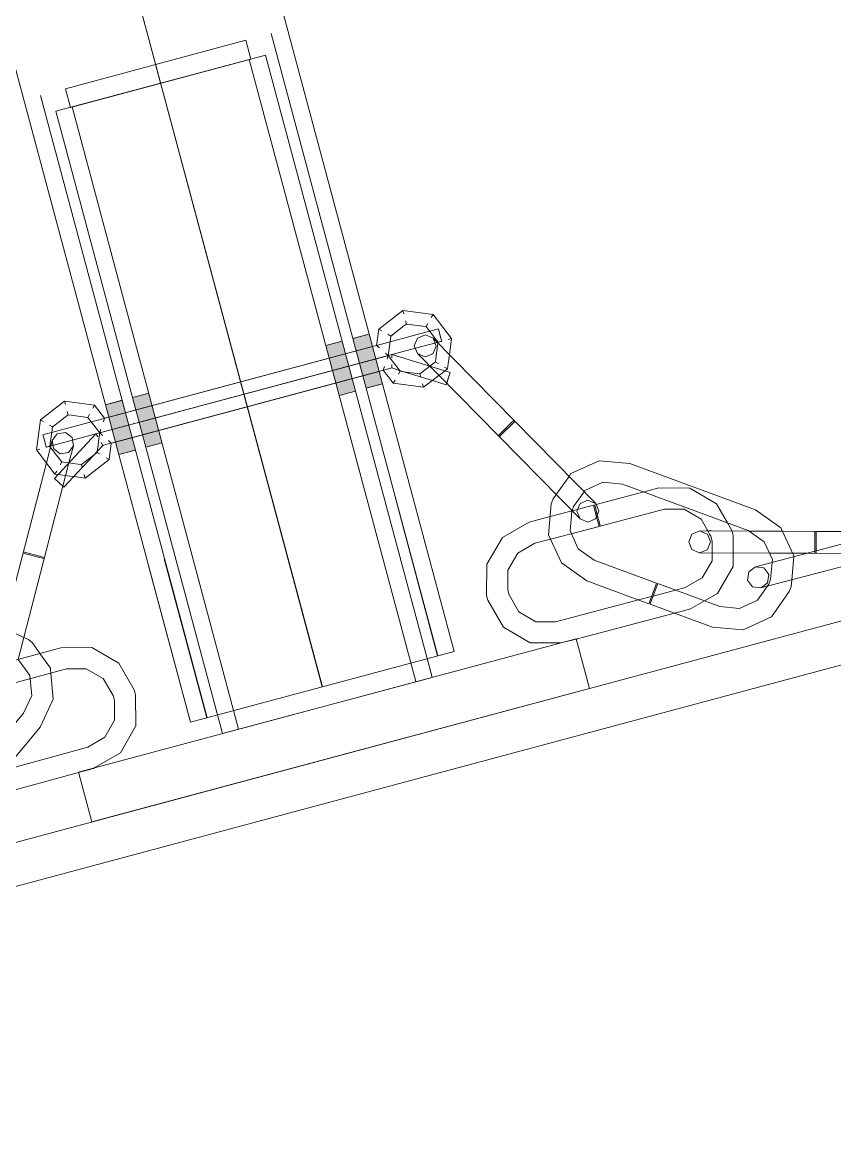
# Model space of a CAD drawing. Header units: millimetres. Extents: x -753 to 90, y 56274 to 56868.
# Drawn here: x -639.784 to -637.261, y 56668.355 to 56671.821 of the extents above; entities that cross this region are included whole.
import ezdxf

# ---------------------------------------------------------------- set-up
doc = ezdxf.new("R2010")
doc.units = ezdxf.units.MM
doc.linetypes.add('XKITLINE00', pattern=[0])
doc.linetypes.add('XKITLINE02', pattern=[4, 2, -2])
for name, color, linetype, lineweight in [('Cota', 4, 'Continuous', 0), ('Parafuso', 3, 'Continuous', 0), ('Peça', 2, 'Continuous', 0)]:
    doc.layers.add(name, color=color, linetype=linetype, lineweight=lineweight)

# ---------------------------------------------------------------- blocks, each defined once
blk = doc.blocks.new('*A625')
at = {"layer": 'Peça', "color": 1, "linetype": 'XKITLINE00', "lineweight": 0}
for p, q in [((-400.0787, 56733.508), (-663.9824, 56662.797)), ((-663.9824, 56662.6604), (-400.0445, 56733.3805))]:
    blk.add_line(p, q, dxfattribs=at)
blk = doc.blocks.new('*A899')
at = {"layer": 'Peça', "color": 7, "linetype": 'XKITLINE02', "lineweight": 0}
for p, q in [((-638.4938, 56669.8542), (-642.767, 56685.8021)), ((-639.2105, 56669.6621), (-643.4837, 56685.6101)), ((-643.5349, 56685.5964), (-639.2617, 56669.6484)), ((-638.6963, 56670.8146), (-638.6756, 56670.7373)), ((-638.443, 56669.8678), (-639.2617, 56669.6484))]:
    blk.add_line(p, q, dxfattribs=at)
at = {"layer": 'Peça', "color": 4, "linetype": 'XKITLINE00', "lineweight": 0}
for p, q in [((-642.6726, 56685.6547), (-638.6963, 56670.8146)), ((-638.6756, 56670.7373), (-638.4426, 56669.8679)), ((-638.4426, 56669.8679), (-638.443, 56669.8678))]:
    blk.add_line(p, q, dxfattribs=at)
blk = doc.blocks.new('*A900')
at = {"layer": 'Peça', "color": 7, "linetype": 'XKITLINE02', "lineweight": 0}
for p, q in [((-642.7672, 56685.8021), (-638.4942, 56669.854)), ((-643.4839, 56685.6101), (-639.211, 56669.662)), ((-638.6967, 56670.8143), (-638.676, 56670.7371)), ((-639.5158, 56670.5949), (-639.4951, 56670.5177))]:
    blk.add_line(p, q, dxfattribs=at)
at = {"layer": 'Peça', "color": 4, "linetype": 'XKITLINE00', "lineweight": 0}
for p, q in [((-642.6728, 56685.6546), (-638.6967, 56670.8143)), ((-643.4919, 56685.4352), (-639.5158, 56670.5949)), ((-638.676, 56670.7371), (-638.443, 56669.8678)), ((-639.4951, 56670.5177), (-639.2621, 56669.6483)), ((-638.443, 56669.8678), (-639.2621, 56669.6483))]:
    blk.add_line(p, q, dxfattribs=at)
blk = doc.blocks.new('*A901')
at = {"layer": 'Peça', "color": 4, "linetype": 'XKITLINE00', "lineweight": 0}
for p, q in [((-638.0641, 56669.9071), (-639.6096, 56669.493)), ((-638.0227, 56669.7525), (-638.0641, 56669.9071)), ((-639.5682, 56669.3384), (-639.6096, 56669.493))]:
    blk.add_line(p, q, dxfattribs=at)
at = {"layer": 'Peça', "color": 7, "linetype": 'XKITLINE02', "lineweight": 0}
blk.add_line((-638.0227, 56669.7525), (-639.5682, 56669.3384), dxfattribs=at)
blk = doc.blocks.new('*A902')
at = {"layer": 'Peça', "color": 7, "linetype": 'XKITLINE02', "lineweight": 0}
for p, q in [((-638.0641, 56669.9071), (-639.6096, 56669.493)), ((-638.0641, 56669.9071), (-638.0227, 56669.7525)), ((-638.0227, 56669.7525), (-639.5682, 56669.3384)), ((-639.6096, 56669.493), (-639.5682, 56669.3384))]:
    blk.add_line(p, q, dxfattribs=at)
blk = doc.blocks.new('*A918')
at = {"layer": 'Parafuso', "color": 7, "linetype": 'XKITLINE02', "lineweight": 0}
for p, q in [((-638.7578, 56670.8394), (-638.7066, 56670.8531)), ((-638.8412, 56670.8171), (-638.7909, 56670.8305)), ((-638.7998, 56670.6625), (-638.7495, 56670.676)), ((-638.7164, 56670.6849), (-638.6652, 56670.6986)), ((-639.5257, 56670.6337), (-639.4745, 56670.6474)), ((-639.4419, 56670.6561), (-639.3917, 56670.6696)), ((-639.4005, 56670.5016), (-639.3503, 56670.515)), ((-639.4843, 56670.4791), (-639.4331, 56670.4928))]:
    blk.add_line(p, q, dxfattribs=at)
blk = doc.blocks.new('*A919')
at = {"layer": 'Parafuso'}
for points in [[(-638.7582, 56670.8393), (-638.707, 56670.853), (-638.6656, 56670.6985), (-638.7168, 56670.6847)], [(-638.8412, 56670.8171), (-638.7909, 56670.8305), (-638.7495, 56670.676), (-638.7998, 56670.6625)], [(-639.5261, 56670.6336), (-639.4749, 56670.6473), (-639.4335, 56670.4927), (-639.4847, 56670.479)], [(-639.4419, 56670.6561), (-639.3917, 56670.6696), (-639.3503, 56670.515), (-639.4005, 56670.5016)]]:
    blk.add_hatch(color=7, dxfattribs=at).paths.add_polyline_path(points, flags=17)
at = {"layer": 'Parafuso', "color": 7, "linetype": 'XKITLINE00', "lineweight": 0}
for p, q in [((-638.707, 56670.853), (-638.7582, 56670.8393)), ((-638.7909, 56670.8305), (-638.8412, 56670.8171)), ((-638.7495, 56670.676), (-638.7998, 56670.6625)), ((-638.6656, 56670.6985), (-638.7168, 56670.6847)), ((-639.4749, 56670.6473), (-639.5261, 56670.6336)), ((-639.3917, 56670.6696), (-639.4419, 56670.6561)), ((-639.3503, 56670.515), (-639.4005, 56670.5016)), ((-639.4335, 56670.4927), (-639.4847, 56670.479))]:
    blk.add_line(p, q, dxfattribs=at)
blk = doc.blocks.new('*A962')
at = {"layer": 'Peça', "color": 4, "linetype": 'XKITLINE00', "lineweight": 0}
for p, q in [((-638.5322, 56670.8502), (-638.5563, 56670.8405)), ((-638.5083, 56670.8401), (-638.5322, 56670.8502)), ((-638.5563, 56670.8405), (-638.5665, 56670.8165)), ((-638.5665, 56670.8165), (-638.5567, 56670.7924)), ((-638.5083, 56670.8401), (-638.0032, 56670.3269)), ((-638.5567, 56670.7924), (-638.0517, 56670.2792)), ((-638.2642, 56670.578), (-638.3056, 56670.5372)), ((-638.2957, 56670.5414), (-638.2543, 56670.5821)), ((-638.2571, 56670.5849), (-638.2642, 56670.578)), ((-638.3028, 56670.5344), (-638.2957, 56670.5414)), ((-638.08, 56670.4197), (-637.9926, 56670.46)), ((-637.9926, 56670.46), (-637.8967, 56670.4512)), ((-637.8967, 56670.4512), (-637.5064, 56670.3074)), ((-638.08, 56670.4197), (-638.086, 56670.4111)), ((-638.0365, 56670.3674), (-638.0392, 56670.3636)), ((-638.0365, 56670.3674), (-637.981, 56670.393)), ((-637.8537, 56670.3629), (-638.0019, 56670.3238)), ((-637.981, 56670.393), (-637.9202, 56670.3874)), ((-637.5299, 56670.2436), (-637.9202, 56670.3874)), ((-638.1499, 56670.2301), (-638.1411, 56670.326)), ((-638.1411, 56670.326), (-638.1355, 56670.341)), ((-638.1355, 56670.341), (-638.1259, 56670.3547)), ((-637.9934, 56670.3028), (-638.0032, 56670.3269)), ((-638.0828, 56670.2417), (-638.0773, 56670.3025)), ((-638.0773, 56670.3025), (-638.0765, 56670.3045)), ((-638.0763, 56670.3042), (-638.0767, 56670.3041)), ((-638.0036, 56670.2789), (-637.9934, 56670.3028)), ((-637.9981, 56670.2917), (-637.9915, 56670.2666)), ((-637.7897, 56670.3094), (-637.9889, 56670.2569)), ((-637.7287, 56670.3092), (-637.7897, 56670.3094)), ((-637.7287, 56670.3092), (-637.6759, 56670.2784)), ((-637.5064, 56670.3074), (-637.4277, 56670.2518)), ((-638.2929, 56670.2214), (-638.2093, 56670.2692)), ((-638.1447, 56670.2862), (-638.2093, 56670.2692)), ((-638.0517, 56670.2792), (-638.0277, 56670.2691)), ((-638.0277, 56670.2691), (-638.0036, 56670.2789)), ((-638.0007, 56670.2857), (-637.9928, 56670.2559)), ((-637.9889, 56670.2569), (-637.9915, 56670.2666)), ((-637.655, 56670.2419), (-637.6759, 56670.2784)), ((-637.5937, 56670.2671), (-637.5798, 56670.2427)), ((-638.1095, 56670.1427), (-638.1499, 56670.2301)), ((-638.0573, 56670.1862), (-638.0828, 56670.2417)), ((-637.9928, 56670.2559), (-638.0789, 56670.2332)), ((-637.7042, 56670.2321), (-637.7143, 56670.2081)), ((-637.6801, 56670.242), (-637.7042, 56670.2321)), ((-637.5267, 56670.2413), (-637.6801, 56670.242)), ((-637.5795, 56670.2416), (-637.5798, 56670.2427)), ((-637.48, 56670.2083), (-637.5299, 56670.2436)), ((-637.5071, 56670.1305), (-637.1609, 56670.2217)), ((-637.3874, 56670.1644), (-637.4277, 56670.2518)), ((-637.3181, 56670.2405), (-637.4227, 56670.2409)), ((-637.3222, 56670.2305), (-637.3224, 56670.1792)), ((-637.3222, 56670.2305), (-637.3221, 56670.2405)), ((-637.3181, 56670.2405), (-637.3184, 56670.1824)), ((-637.1121, 56670.2396), (-637.3181, 56670.2405)), ((-638.3414, 56670.1382), (-638.2929, 56670.2214)), ((-638.245, 56670.1731), (-638.192, 56670.2034)), ((-638.1434, 56670.2162), (-638.192, 56670.2034)), ((-637.7044, 56670.184), (-637.7143, 56670.2081)), ((-637.4544, 56670.1529), (-637.48, 56670.2083)), ((-638.2758, 56670.1203), (-638.245, 56670.1731)), ((-638.0573, 56670.1862), (-638.0074, 56670.151)), ((-637.6804, 56670.174), (-637.7044, 56670.184)), ((-637.4637, 56670.1731), (-637.6804, 56670.174)), ((-637.6416, 56670.1738), (-637.6417, 56670.1489)), ((-637.576, 56670.1735), (-637.5761, 56670.131)), ((-637.1397, 56670.157), (-637.4898, 56670.0647)), ((-637.4544, 56670.1529), (-637.4552, 56670.1442)), ((-637.3473, 56670.1726), (-637.3913, 56670.1728)), ((-637.3874, 56670.1644), (-637.3876, 56670.162)), ((-637.3184, 56670.1824), (-637.3184, 56670.1802)), ((-638.3414, 56670.1382), (-638.3418, 56670.0419)), ((-638.276, 56670.0592), (-638.2758, 56670.1203)), ((-638.1095, 56670.1427), (-638.0309, 56670.0872)), ((-638.0074, 56670.151), (-637.8141, 56670.0797)), ((-637.6725, 56670.0961), (-637.6417, 56670.1489)), ((-637.6246, 56670.0478), (-637.5761, 56670.131)), ((-637.5071, 56670.1305), (-637.5278, 56670.1147)), ((-638.0309, 56670.0872), (-637.8376, 56670.0159)), ((-637.7255, 56670.0658), (-637.6725, 56670.0961)), ((-637.5278, 56670.1147), (-637.5313, 56670.0889)), ((-637.5313, 56670.0889), (-637.5156, 56670.0682)), ((-637.3942, 56670.0899), (-637.3962, 56670.0685)), ((-638.272, 56670.0438), (-638.276, 56670.0592)), ((-637.8175, 56670.0704), (-637.8376, 56670.0159)), ((-637.8304, 56670.0239), (-637.8103, 56670.0783)), ((-637.8141, 56670.0797), (-637.8175, 56670.0704)), ((-637.8103, 56670.0783), (-637.617, 56670.0071)), ((-637.7255, 56670.0658), (-637.755, 56670.058)), ((-637.5156, 56670.0682), (-637.4898, 56670.0647)), ((-637.4706, 56670.0698), (-637.5007, 56670.0271)), ((-637.4572, 56669.9749), (-637.4017, 56670.0535)), ((-637.4017, 56670.0535), (-637.3962, 56670.0685)), ((-638.3418, 56670.0419), (-638.3377, 56670.0264)), ((-638.2899, 56669.9428), (-638.3377, 56670.0264)), ((-638.2416, 56669.9907), (-638.272, 56670.0438)), ((-637.8697, 56670.0278), (-638.1278, 56669.9597)), ((-637.8338, 56670.0145), (-637.8304, 56670.0239)), ((-637.8338, 56670.0145), (-637.6406, 56669.9433)), ((-637.8246, 56670.0396), (-637.8293, 56670.0384)), ((-637.6246, 56670.0478), (-637.6649, 56670.0248)), ((-637.5562, 56670.0015), (-637.5007, 56670.0271)), ((-638.2416, 56669.9907), (-638.1889, 56669.96)), ((-637.7584, 56669.9868), (-638.0639, 56669.9063)), ((-637.617, 56670.0071), (-637.5562, 56670.0015)), ((-638.1889, 56669.96), (-638.1278, 56669.9597)), ((-637.5447, 56669.9345), (-637.4572, 56669.9749)), ((-638.2899, 56669.9428), (-638.2067, 56669.8944)), ((-637.6406, 56669.9433), (-637.5447, 56669.9345)), ((-638.1129, 56669.894), (-638.2067, 56669.8944))]:
    blk.add_line(p, q, dxfattribs=at)
at = {"layer": 'Peça', "color": 7, "linetype": 'XKITLINE02', "lineweight": 0}
for p, q in [((-638.5086, 56670.792), (-638.4985, 56670.816)), ((-638.5038, 56670.8291), (-638.5083, 56670.8401)), ((-638.4985, 56670.816), (-638.5038, 56670.8291)), ((-638.5567, 56670.7924), (-638.5328, 56670.7822)), ((-638.5328, 56670.7822), (-638.5086, 56670.792)), ((-638.2957, 56670.5414), (-638.3028, 56670.5344)), ((-638.086, 56670.4111), (-638.1259, 56670.3547)), ((-638.0392, 56670.3636), (-638.0717, 56670.3175)), ((-637.8369, 56670.3673), (-637.8537, 56670.3629)), ((-637.8369, 56670.3673), (-637.8071, 56670.3752)), ((-637.7108, 56670.3748), (-637.8071, 56670.3752)), ((-637.7108, 56670.3748), (-637.6276, 56670.3263)), ((-638.0614, 56670.3034), (-638.0513, 56670.3273)), ((-638.0513, 56670.3273), (-638.0272, 56670.3371)), ((-638.0272, 56670.3371), (-638.0141, 56670.3315)), ((-638.0141, 56670.3315), (-638.0032, 56670.3269)), ((-637.6276, 56670.3263), (-637.5937, 56670.2671)), ((-638.0767, 56670.3041), (-638.1447, 56670.2862)), ((-638.0765, 56670.3045), (-638.0717, 56670.3175)), ((-638.0763, 56670.3042), (-638.0101, 56670.3217)), ((-638.0517, 56670.2792), (-638.0614, 56670.3034)), ((-638.0101, 56670.3217), (-638.0007, 56670.2857)), ((-638.0063, 56670.3227), (-638.0019, 56670.3238)), ((-638.0063, 56670.3227), (-637.9981, 56670.2917)), ((-637.9915, 56670.2666), (-637.9889, 56670.2569)), ((-638.0789, 56670.2332), (-638.1434, 56670.2162)), ((-637.6801, 56670.242), (-637.6693, 56670.2374)), ((-637.6693, 56670.2374), (-637.6561, 56670.2319)), ((-637.6598, 56670.2419), (-637.6439, 56670.2418)), ((-637.6561, 56670.2319), (-637.6463, 56670.2078)), ((-637.6493, 56670.2319), (-637.655, 56670.2419)), ((-637.6456, 56670.2254), (-637.6493, 56670.2319)), ((-637.6415, 56670.2099), (-637.6456, 56670.2254)), ((-637.5769, 56670.2316), (-637.5795, 56670.2416)), ((-637.5757, 56670.2273), (-637.5769, 56670.2316)), ((-637.5757, 56670.2273), (-637.576, 56670.1735)), ((-637.4227, 56670.2409), (-637.5267, 56670.2413)), ((-637.3221, 56670.2405), (-637.3222, 56670.2305)), ((-637.6463, 56670.2078), (-637.6563, 56670.1838)), ((-637.6415, 56670.2099), (-637.6416, 56670.1738)), ((-637.6804, 56670.174), (-637.6695, 56670.1784)), ((-637.6695, 56670.1784), (-637.6563, 56670.1838)), ((-637.0846, 56670.1715), (-637.4637, 56670.1731)), ((-637.3913, 56670.1728), (-637.4637, 56670.1731)), ((-637.3876, 56670.162), (-637.3942, 56670.0899)), ((-637.3224, 56670.1792), (-637.3224, 56670.1725)), ((-637.3224, 56670.1725), (-637.3224, 56670.1792)), ((-637.3184, 56670.1802), (-637.3184, 56670.1725)), ((-637.4813, 56670.127), (-637.5071, 56670.1305)), ((-637.4656, 56670.1063), (-637.4813, 56670.127)), ((-637.4552, 56670.1442), (-637.46, 56670.092)), ((-637.4691, 56670.0805), (-637.4656, 56670.1063)), ((-637.4655, 56670.077), (-637.46, 56670.092)), ((-637.755, 56670.058), (-637.8246, 56670.0396)), ((-637.8175, 56670.0704), (-637.8141, 56670.0797)), ((-637.4898, 56670.0647), (-637.4804, 56670.0719)), ((-637.4804, 56670.0719), (-637.4691, 56670.0805)), ((-637.4705, 56670.07), (-637.4706, 56670.0698)), ((-637.4705, 56670.07), (-637.4655, 56670.077)), ((-637.8293, 56670.0384), (-637.8697, 56670.0278)), ((-637.6649, 56670.0248), (-637.7082, 56670)), ((-637.7417, 56669.9912), (-637.7584, 56669.9868)), ((-637.7417, 56669.9912), (-637.7082, 56670)), ((-638.1104, 56669.894), (-638.1129, 56669.894)), ((-638.0639, 56669.9063), (-638.1104, 56669.894))]:
    blk.add_line(p, q, dxfattribs=at)
blk = doc.blocks.new('*A963')
at = {"layer": 'Peça', "color": 4, "linetype": 'XKITLINE00', "lineweight": 0}
for p, q in [((-638.6769, 56670.8685), (-638.602, 56670.926)), ((-638.602, 56670.926), (-638.5085, 56670.9136)), ((-638.5992, 56670.9155), (-638.602, 56670.926)), ((-638.5987, 56670.8781), (-638.5908, 56670.8841)), ((-638.5936, 56670.8946), (-638.5908, 56670.8841)), ((-638.5908, 56670.8841), (-638.54, 56670.8775)), ((-638.5247, 56670.8855), (-638.5301, 56670.8761)), ((-638.5139, 56670.9043), (-638.5085, 56670.9136)), ((-638.5085, 56670.9136), (-638.451, 56670.8388)), ((-638.6836, 56670.8179), (-638.6769, 56670.8685)), ((-638.6769, 56670.8685), (-638.6675, 56670.8631)), ((-638.6488, 56670.8523), (-638.6394, 56670.8469)), ((-638.6407, 56670.837), (-638.6394, 56670.8469)), ((-638.5987, 56670.8781), (-638.6394, 56670.8469)), ((-638.54, 56670.8775), (-638.5301, 56670.8761)), ((-638.5301, 56670.8761), (-638.4989, 56670.8355)), ((-638.6932, 56670.8153), (-638.6966, 56670.8144)), ((-638.6932, 56670.8153), (-638.6836, 56670.8179)), ((-638.6836, 56670.8179), (-638.6745, 56670.81)), ((-638.6426, 56670.8226), (-638.6474, 56670.7862)), ((-638.6407, 56670.837), (-638.6426, 56670.8226)), ((-638.4989, 56670.8355), (-638.4928, 56670.8276)), ((-638.4928, 56670.8276), (-638.4932, 56670.8248)), ((-638.4824, 56670.8304), (-638.4928, 56670.8276)), ((-638.4615, 56670.836), (-638.451, 56670.8388)), ((-638.451, 56670.8388), (-638.4576, 56670.7886)), ((-638.6474, 56670.7862), (-638.6863, 56670.7757)), ((-638.6829, 56670.7767), (-638.6863, 56670.7757)), ((-638.6564, 56670.7941), (-638.6474, 56670.7862)), ((-638.6513, 56670.7748), (-638.6474, 56670.7862)), ((-638.6101, 56670.7376), (-638.6474, 56670.7862)), ((-638.6629, 56670.7406), (-638.659, 56670.752)), ((-638.5184, 56670.7534), (-638.5415, 56670.7357)), ((-638.6725, 56670.738), (-638.6759, 56670.7371)), ((-638.6725, 56670.738), (-638.6629, 56670.7406)), ((-638.6568, 56670.7327), (-638.6629, 56670.7406)), ((-638.6568, 56670.7327), (-638.6479, 56670.7212)), ((-638.6479, 56670.7212), (-638.6318, 56670.7001)), ((-638.6318, 56670.7001), (-638.6263, 56670.7095)), ((-638.6155, 56670.7282), (-638.6101, 56670.7376)), ((-638.6002, 56670.7363), (-638.6101, 56670.7376)), ((-638.6002, 56670.7363), (-638.5494, 56670.7296)), ((-638.5415, 56670.7357), (-638.5494, 56670.7296)), ((-638.5466, 56670.7191), (-638.5494, 56670.7296)), ((-638.5382, 56670.6878), (-638.4901, 56670.7247)), ((-638.6318, 56670.7001), (-638.5382, 56670.6878)), ((-638.541, 56670.6982), (-638.5382, 56670.6878)), ((-639.5158, 56670.595), (-639.7203, 56670.5402)), ((-639.7177, 56670.5305), (-639.7203, 56670.5402)), ((-639.5055, 56670.5563), (-639.71, 56670.5016)), ((-639.5554, 56670.543), (-639.6841, 56670.405)), ((-639.5055, 56670.5563), (-639.5554, 56670.543)), ((-639.55, 56670.534), (-639.5554, 56670.543)), ((-639.7126, 56670.5112), (-639.7177, 56670.5305)), ((-639.71, 56670.5016), (-639.7126, 56670.5112)), ((-639.534, 56670.5073), (-639.6548, 56670.3777)), ((-639.534, 56670.5073), (-639.5393, 56670.5162)), ((-639.5243, 56670.5099), (-639.534, 56670.5073)), ((-639.4951, 56670.5177), (-639.5243, 56670.5099)), ((-639.6841, 56670.405), (-639.6548, 56670.3777))]:
    blk.add_line(p, q, dxfattribs=at)
at = {"layer": 'Peça', "color": 7, "linetype": 'XKITLINE02', "lineweight": 0}
for p, q in [((-638.602, 56670.926), (-638.5992, 56670.9155)), ((-638.5908, 56670.8841), (-638.5936, 56670.8946)), ((-638.5301, 56670.8761), (-638.5247, 56670.8855)), ((-638.5085, 56670.9136), (-638.5139, 56670.9043)), ((-638.6769, 56670.8685), (-638.6675, 56670.8631)), ((-638.6394, 56670.8469), (-638.6488, 56670.8523)), ((-638.6966, 56670.8144), (-639.5158, 56670.595)), ((-638.6836, 56670.8179), (-638.6745, 56670.81)), ((-638.4932, 56670.8248), (-638.4995, 56670.7768)), ((-638.4928, 56670.8276), (-638.4824, 56670.8304)), ((-638.451, 56670.8388), (-638.4615, 56670.836)), ((-638.6474, 56670.7862), (-638.6564, 56670.7941)), ((-638.6474, 56670.7862), (-638.6513, 56670.7748)), ((-638.4995, 56670.7768), (-638.5008, 56670.7669)), ((-638.4576, 56670.7886), (-638.4632, 56670.7459)), ((-638.6863, 56670.7757), (-639.5055, 56670.5563)), ((-638.6863, 56670.7757), (-639.5055, 56670.5563)), ((-638.6629, 56670.7406), (-638.659, 56670.752)), ((-638.5104, 56670.7595), (-638.5184, 56670.7534)), ((-638.5104, 56670.7595), (-638.5088, 56670.7608)), ((-638.5088, 56670.7608), (-638.5008, 56670.7669)), ((-638.5008, 56670.7669), (-638.4915, 56670.7614)), ((-638.4915, 56670.7614), (-638.5008, 56670.7669)), ((-638.4844, 56670.729), (-638.4633, 56670.7452)), ((-638.4727, 56670.7506), (-638.4633, 56670.7452)), ((-638.4727, 56670.7506), (-638.4633, 56670.7452)), ((-638.4633, 56670.7452), (-638.4632, 56670.7459)), ((-638.6759, 56670.7371), (-639.4951, 56670.5177)), ((-638.6318, 56670.7001), (-638.6263, 56670.7095)), ((-638.6101, 56670.7376), (-638.6155, 56670.7282)), ((-638.5494, 56670.7296), (-638.5466, 56670.7191)), ((-638.4844, 56670.729), (-638.4901, 56670.7247)), ((-638.5382, 56670.6878), (-638.541, 56670.6982)), ((-639.7203, 56670.5402), (-639.7177, 56670.5305)), ((-639.5554, 56670.543), (-639.55, 56670.534)), ((-639.7177, 56670.5305), (-639.7126, 56670.5112)), ((-639.7126, 56670.5112), (-639.71, 56670.5016)), ((-639.534, 56670.5073), (-639.5393, 56670.5162))]:
    blk.add_line(p, q, dxfattribs=at)
blk = doc.blocks.new('*A964')
at = {"layer": 'Peça', "color": 7, "linetype": 'XKITLINE02', "lineweight": 0}
for p, q in [((-639.6502, 56671.6149), (-639.0899, 56671.765)), ((-639.0899, 56671.765), (-639.0744, 56671.707)), ((-639.0744, 56671.707), (-639.6347, 56671.5569)), ((-639.3701, 56671.6899), (-639.3545, 56671.632)), ((-639.0744, 56671.707), (-639.0881, 56671.7033)), ((-639.6347, 56671.5569), (-639.6502, 56671.6149))]:
    blk.add_line(p, q, dxfattribs=at)
blk = doc.blocks.new('*A965')
at = {"layer": 'Peça', "color": 7, "linetype": 'XKITLINE02', "lineweight": 0}
for p, q in [((-639.6801, 56671.5447), (-639.029, 56671.7192)), ((-639.029, 56671.7192), (-638.5269, 56669.8453)), ((-639.0793, 56671.7057), (-638.5616, 56669.7739)), ((-639.6801, 56671.5447), (-639.178, 56669.6709)), ((-639.6298, 56671.5582), (-639.1122, 56669.6264)), ((-638.5114, 56669.7873), (-639.1624, 56669.6129))]:
    blk.add_line(p, q, dxfattribs=at)
at = {"layer": 'Peça', "color": 4, "linetype": 'XKITLINE00', "lineweight": 0}
for p, q in [((-638.5269, 56669.8453), (-638.5114, 56669.7873)), ((-639.178, 56669.6709), (-639.1624, 56669.6129))]:
    blk.add_line(p, q, dxfattribs=at)
blk = doc.blocks.new('*A966')
at = {"layer": 'Peça', "color": 7, "linetype": 'XKITLINE02', "lineweight": 0}
for p, q in [((-639.6757, 56670.5438), (-639.6914, 56670.5231)), ((-639.6499, 56670.5475), (-639.6757, 56670.5438)), ((-639.6292, 56670.5318), (-639.6499, 56670.5475)), ((-639.7095, 56670.4532), (-639.6968, 56670.5023)), ((-639.6965, 56670.5034), (-639.6914, 56670.5231)), ((-639.696, 56670.5053), (-639.6931, 56670.5164)), ((-639.6931, 56670.5164), (-639.6914, 56670.5231)), ((-639.6905, 56670.5171), (-639.6914, 56670.5231)), ((-639.6878, 56670.4973), (-639.6905, 56670.5171)), ((-639.6327, 56670.4966), (-639.6256, 56670.506)), ((-639.628, 56670.5235), (-639.6292, 56670.5318)), ((-639.667, 56670.4816), (-639.6878, 56670.4973)), ((-639.667, 56670.4816), (-639.6412, 56670.4852)), ((-639.6412, 56670.4852), (-639.6327, 56670.4966)), ((-639.6393, 56670.453), (-639.6581, 56670.3807)), ((-639.7823, 56670.1727), (-639.7261, 56670.1581)), ((-639.7813, 56670.1766), (-639.7155, 56670.1595)), ((-639.7165, 56670.1556), (-639.7261, 56670.1581)), ((-639.7261, 56670.1581), (-639.7165, 56670.1556)), ((-639.8426, 56669.9405), (-639.7798, 56669.9115)), ((-639.7611, 56669.7928), (-639.7958, 56669.842)), ((-639.7293, 56669.8616), (-639.6968, 56669.8157)), ((-639.6963, 56669.8104), (-639.6968, 56669.8157)), ((-639.6963, 56669.8104), (-639.6954, 56669.8004)), ((-639.7606, 56669.7921), (-639.7611, 56669.7928)), ((-639.7606, 56669.7921), (-639.7598, 56669.7829)), ((-639.5629, 56669.5048), (-639.6093, 56669.4922)), ((-639.5629, 56669.5048), (-639.5607, 56669.5061))]:
    blk.add_line(p, q, dxfattribs=at)
at = {"layer": 'Peça', "color": 4, "linetype": 'XKITLINE00', "lineweight": 0}
for p, q in [((-639.6965, 56670.5034), (-639.6968, 56670.5023)), ((-639.6965, 56670.5034), (-639.696, 56670.5053)), ((-639.6256, 56670.506), (-639.6393, 56670.453)), ((-639.6256, 56670.506), (-639.628, 56670.5235)), ((-639.7105, 56670.4495), (-639.8722, 56669.8262)), ((-639.7105, 56670.4495), (-639.7095, 56670.4532)), ((-639.6581, 56670.3807), (-639.7976, 56669.843)), ((-639.7798, 56669.9115), (-639.7646, 56669.9045)), ((-639.8636, 56669.8251), (-639.6648, 56669.8792)), ((-639.7646, 56669.9045), (-639.7523, 56669.8943)), ((-639.7523, 56669.8943), (-639.7293, 56669.8616)), ((-639.6648, 56669.8792), (-639.5685, 56669.8796)), ((-639.5685, 56669.8796), (-639.4849, 56669.8318)), ((-639.6469, 56669.8136), (-639.8457, 56669.7595)), ((-639.5858, 56669.8138), (-639.6469, 56669.8136)), ((-639.5858, 56669.8138), (-639.5328, 56669.7835)), ((-639.4849, 56669.8318), (-639.4365, 56669.7486)), ((-639.7598, 56669.7829), (-639.755, 56669.7313)), ((-639.6954, 56669.8004), (-639.688, 56669.7198)), ((-639.5021, 56669.7307), (-639.5328, 56669.7835)), ((-639.4365, 56669.7486), (-639.4323, 56669.7332)), ((-639.7806, 56669.6759), (-639.755, 56669.7313)), ((-639.7284, 56669.6324), (-639.688, 56669.7198)), ((-639.4979, 56669.7153), (-639.5021, 56669.7307)), ((-639.4976, 56669.6542), (-639.4979, 56669.7153)), ((-639.4319, 56669.6369), (-639.4323, 56669.7332)), ((-639.9124, 56669.5175), (-639.7806, 56669.6759)), ((-639.8383, 56669.5003), (-639.7284, 56669.6324)), ((-639.5279, 56669.6012), (-639.4976, 56669.6542)), ((-639.4797, 56669.5533), (-639.4319, 56669.6369)), ((-639.5807, 56669.5704), (-639.5279, 56669.6012)), ((-639.9821, 56669.4611), (-639.5807, 56669.5704)), ((-639.5607, 56669.5061), (-639.4797, 56669.5533)), ((-639.6093, 56669.4922), (-639.9642, 56669.3955))]:
    blk.add_line(p, q, dxfattribs=at)
blk = doc.blocks.new('*A967')
at = {"layer": 'Peça', "color": 4, "linetype": 'XKITLINE00', "lineweight": 0}
for p, q in [((-638.5193, 56670.862), (-638.6417, 56670.8292)), ((-638.4929, 56670.8277), (-638.4954, 56670.827)), ((-638.5633, 56670.8088), (-638.6474, 56670.7863)), ((-638.6473, 56670.7863), (-638.636, 56670.7893)), ((-638.636, 56670.7893), (-638.6361, 56670.7789)), ((-638.636, 56670.7893), (-638.5184, 56670.7534)), ((-638.6121, 56670.7402), (-638.5986, 56670.7361)), ((-638.5104, 56670.7091), (-638.4672, 56670.6959)), ((-638.4659, 56670.7001), (-638.4672, 56670.6959)), ((-639.6531, 56670.6443), (-639.728, 56670.5869)), ((-639.5596, 56670.632), (-639.6531, 56670.6443)), ((-639.6531, 56670.6443), (-639.6503, 56670.6339)), ((-639.6419, 56670.6025), (-639.6447, 56670.613)), ((-639.5812, 56670.5945), (-639.5758, 56670.6039)), ((-639.5596, 56670.632), (-639.565, 56670.6226)), ((-639.5285, 56670.5915), (-639.5596, 56670.632)), ((-639.728, 56670.5869), (-639.7403, 56670.4933)), ((-639.728, 56670.5869), (-639.7186, 56670.5815)), ((-639.6905, 56670.5652), (-639.6999, 56670.5706)), ((-639.6825, 56670.5713), (-639.6905, 56670.5652)), ((-639.6419, 56670.6025), (-639.6825, 56670.5713)), ((-639.632, 56670.6012), (-639.6419, 56670.6025)), ((-639.632, 56670.6012), (-639.5812, 56670.5945)), ((-639.5751, 56670.5866), (-639.5812, 56670.5945)), ((-639.5703, 56670.5804), (-639.5751, 56670.5866)), ((-639.6918, 56670.5553), (-639.6928, 56670.5476)), ((-639.6918, 56670.5553), (-639.6905, 56670.5652)), ((-639.6985, 56670.5045), (-639.6673, 56670.4639)), ((-639.511, 56670.4899), (-639.5091, 56670.5043)), ((-639.5091, 56670.5043), (-639.5078, 56670.5142)), ((-639.7403, 56670.4933), (-639.7298, 56670.4961)), ((-639.7403, 56670.4933), (-639.6828, 56670.4185)), ((-639.5599, 56670.4792), (-639.5519, 56670.4852)), ((-639.5519, 56670.4852), (-639.5515, 56670.4885)), ((-639.5519, 56670.4852), (-639.5425, 56670.4798)), ((-639.5144, 56670.4636), (-639.5238, 56670.469)), ((-639.5144, 56670.4636), (-639.511, 56670.4899)), ((-639.6673, 56670.4639), (-639.6612, 56670.456)), ((-639.6612, 56670.456), (-639.6666, 56670.4466)), ((-639.6612, 56670.456), (-639.6513, 56670.4547)), ((-639.6513, 56670.4547), (-639.6392, 56670.4531)), ((-639.5977, 56670.4375), (-639.598, 56670.4386)), ((-639.5893, 56670.4061), (-639.5144, 56670.4636)), ((-639.6828, 56670.4185), (-639.6774, 56670.4278)), ((-639.6828, 56670.4185), (-639.6727, 56670.4171)), ((-639.624, 56670.4107), (-639.5893, 56670.4061)), ((-639.5893, 56670.4061), (-639.5921, 56670.4166))]:
    blk.add_line(p, q, dxfattribs=at)
at = {"layer": 'Peça', "color": 7, "linetype": 'XKITLINE02', "lineweight": 0}
for p, q in [((-638.4917, 56670.8694), (-638.5193, 56670.862)), ((-638.4891, 56670.8597), (-638.4917, 56670.8694)), ((-638.4891, 56670.8597), (-638.4917, 56670.8694)), ((-638.4854, 56670.8459), (-638.4891, 56670.8597)), ((-638.484, 56670.8404), (-638.4891, 56670.8597)), ((-638.484, 56670.8404), (-638.4854, 56670.8459)), ((-638.6417, 56670.8292), (-639.5188, 56670.5941)), ((-638.4954, 56670.827), (-638.5633, 56670.8088)), ((-638.4929, 56670.8277), (-638.4814, 56670.8307)), ((-638.484, 56670.8404), (-638.4814, 56670.8307)), ((-638.4814, 56670.8307), (-638.484, 56670.8404)), ((-638.6567, 56670.7838), (-639.5439, 56670.5459)), ((-638.6474, 56670.7863), (-639.4269, 56670.5773)), ((-638.6567, 56670.7838), (-638.6473, 56670.7863)), ((-638.6361, 56670.7789), (-638.636, 56670.7893)), ((-638.6463, 56670.7451), (-639.5078, 56670.5142)), ((-638.6367, 56670.7477), (-638.6463, 56670.7451)), ((-638.6367, 56670.7477), (-638.6365, 56670.7581)), ((-638.6367, 56670.7477), (-638.6365, 56670.7556)), ((-638.6271, 56670.7448), (-638.6367, 56670.7477)), ((-638.6365, 56670.7556), (-638.6365, 56670.7581)), ((-638.6271, 56670.7448), (-638.6121, 56670.7402)), ((-638.5184, 56670.7534), (-638.4555, 56670.7341)), ((-638.5986, 56670.7361), (-638.5104, 56670.7091)), ((-638.4584, 56670.7246), (-638.4659, 56670.7001)), ((-638.4643, 56670.7055), (-638.4584, 56670.7246)), ((-638.4584, 56670.7246), (-638.4555, 56670.7341)), ((-638.4555, 56670.7341), (-638.4584, 56670.7246)), ((-639.6503, 56670.6339), (-639.6531, 56670.6443)), ((-639.6447, 56670.613), (-639.6419, 56670.6025)), ((-639.5758, 56670.6039), (-639.5812, 56670.5945)), ((-639.565, 56670.6226), (-639.5596, 56670.632)), ((-639.728, 56670.5869), (-639.7186, 56670.5815)), ((-639.6999, 56670.5706), (-639.6905, 56670.5652)), ((-639.5663, 56670.5751), (-639.5703, 56670.5804)), ((-639.5663, 56670.5751), (-639.5439, 56670.5459)), ((-639.5285, 56670.5915), (-639.5323, 56670.5801)), ((-639.5323, 56670.5801), (-639.5285, 56670.5915)), ((-639.5188, 56670.5941), (-639.5285, 56670.5915)), ((-639.6928, 56670.5476), (-639.6972, 56670.5144)), ((-639.5463, 56670.5278), (-639.5439, 56670.5459)), ((-639.5401, 56670.5573), (-639.5439, 56670.5459)), ((-639.5439, 56670.5459), (-639.5401, 56670.5573)), ((-639.5439, 56670.5459), (-639.5349, 56670.538)), ((-639.5349, 56670.538), (-639.5439, 56670.5459)), ((-639.6985, 56670.5045), (-639.7089, 56670.5017)), ((-639.7089, 56670.5017), (-639.6985, 56670.5045)), ((-639.6972, 56670.5144), (-639.6985, 56670.5045)), ((-639.5506, 56670.4952), (-639.549, 56670.5076)), ((-639.549, 56670.5076), (-639.5487, 56670.5095)), ((-639.5487, 56670.5095), (-639.5463, 56670.5278)), ((-639.5078, 56670.5142), (-639.5168, 56670.5222)), ((-639.5168, 56670.5222), (-639.5078, 56670.5142)), ((-639.7403, 56670.4933), (-639.7298, 56670.4961)), ((-639.5599, 56670.4792), (-639.6005, 56670.448)), ((-639.5425, 56670.4798), (-639.5519, 56670.4852)), ((-639.5515, 56670.4885), (-639.5506, 56670.4952)), ((-639.5238, 56670.469), (-639.5144, 56670.4636)), ((-639.6666, 56670.4466), (-639.6612, 56670.456)), ((-639.6392, 56670.4531), (-639.6271, 56670.4515)), ((-639.6271, 56670.4515), (-639.6104, 56670.4493)), ((-639.6104, 56670.4493), (-639.6027, 56670.4483)), ((-639.6027, 56670.4483), (-639.6005, 56670.448)), ((-639.598, 56670.4386), (-639.6005, 56670.448)), ((-639.6005, 56670.448), (-639.5977, 56670.4375)), ((-639.6828, 56670.4185), (-639.6774, 56670.4278)), ((-639.6727, 56670.4171), (-639.6362, 56670.4123)), ((-639.6362, 56670.4123), (-639.624, 56670.4107)), ((-639.5893, 56670.4061), (-639.5921, 56670.4166))]:
    blk.add_line(p, q, dxfattribs=at)
blk = doc.blocks.new('*A968')
at = {"layer": 'Peça', "color": 7, "linetype": 'XKITLINE02', "lineweight": 0}
for p, q in [((-639.0899, 56671.765), (-639.6502, 56671.6149)), ((-639.0899, 56671.765), (-639.1037, 56671.7613)), ((-639.0744, 56671.707), (-639.0899, 56671.765)), ((-639.6347, 56671.5569), (-639.0744, 56671.707)), ((-639.3701, 56671.6899), (-639.3545, 56671.632)), ((-639.6347, 56671.5569), (-639.6502, 56671.6149))]:
    blk.add_line(p, q, dxfattribs=at)
blk = doc.blocks.new('*A969')
at = {"layer": 'Peça', "color": 7, "linetype": 'XKITLINE02', "lineweight": 0}
for p, q in [((-639.6801, 56671.5447), (-639.029, 56671.7192)), ((-639.029, 56671.7192), (-638.5114, 56669.7873)), ((-638.5616, 56669.7739), (-639.0793, 56671.7057)), ((-639.6801, 56671.5447), (-639.1624, 56669.6129)), ((-639.1122, 56669.6264), (-639.6298, 56671.5582)), ((-638.5114, 56669.7873), (-639.1624, 56669.6129))]:
    blk.add_line(p, q, dxfattribs=at)
blk = doc.blocks.new('*A2177')
at = {"layer": 'Cota', "color": 7, "linetype": 'XKITLINE00', "lineweight": 0}
blk.add_line((-638.8526, 56669.758), (-658.2343, 56742.0926), dxfattribs=at)
blk = doc.blocks.new('*A2178')
at = {"layer": 'Cota', "color": 7, "linetype": 'XKITLINE00', "lineweight": 0}
blk.add_line((-638.8522, 56669.7582), (-658.2284, 56742.0723), dxfattribs=at)

msp = doc.modelspace()

# ---------------------------------------------------------------- block references
at = {"lineweight": 0}
for name in ['*A2177', '*A2178', '*A625', '*A900', '*A899', '*A964', '*A968', '*A965', '*A969', '*A963', '*A962', '*A967', '*A919', '*A918', '*A966', '*A901', '*A902']:
    msp.add_blockref(name, (0, 0), dxfattribs=at)

doc.saveas('drawing.dxf')
